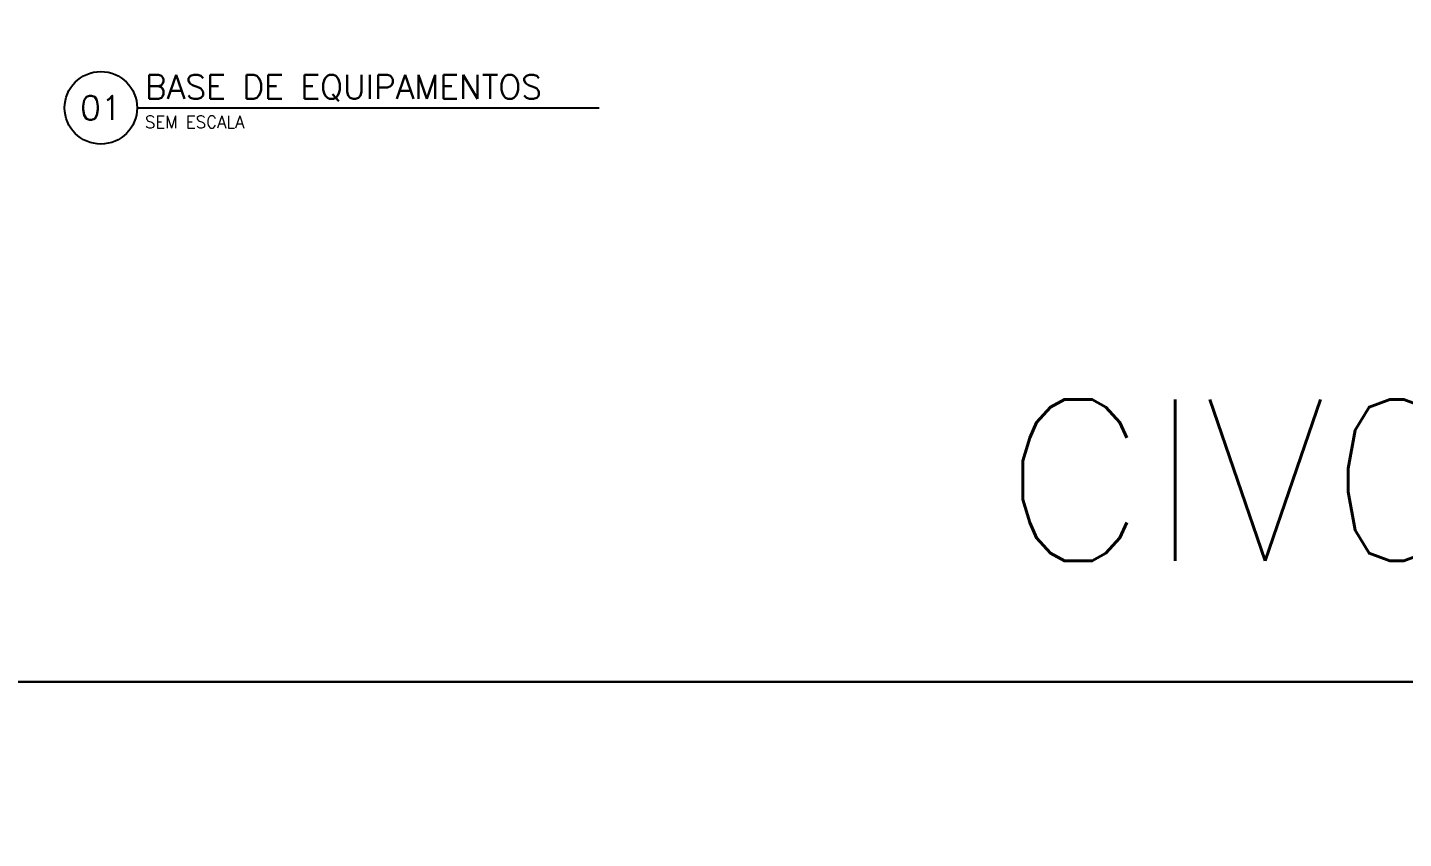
# Model space of a CAD drawing. Header units: inches. Extents: x -7660 to 802, y -193 to 3.
# Drawn here: x 375 to 395.43, y -159.16 to -147.11 of the extents above; entities that cross this region are included whole.
import ezdxf
from ezdxf.enums import TextEntityAlignment as Align

# ---------------------------------------------------------------- set-up
doc = ezdxf.new("R2010")
doc.units = ezdxf.units.IN
doc.header["$MEASUREMENT"] = 0
for name, color, linetype in [('Indic_Exec', 10, 'Continuous'), ('INDICACAO', 1, 'Continuous'), ('indicação', 7, 'Continuous'), ('Legenda', 2, 'Continuous')]:
    doc.layers.add(name, color=color, linetype=linetype)
doc.styles.add('ROMANS', font='romans.shx', dxfattribs={"height": 10})

# ---------------------------------------------------------------- blocks, each defined once
blk = doc.blocks.new('*U316')
at = {"color": 0}
blk.add_line((450, 0), (6182, 0), dxfattribs=at)
blk.add_circle((0, 0), 450, dxfattribs=at)
at = {"layer": 'Indic_Exec', "color": 4, "style": 'ROMANS'}
blk.add_attdef('TÍTULO', (547, 110), '', height=300, dxfattribs=at)
blk.add_attdef('00', text='', height=300, dxfattribs=at).set_placement((0, 0), align=Align.MIDDLE)
at = {"layer": 'Indic_Exec', "color": 2, "style": 'ROMANS'}
blk.add_attdef('ESCALA', (547, -251), '', height=150, dxfattribs=at)

msp = doc.modelspace()

# ---------------------------------------------------------------- linework, layer by layer
at = {"color": 3}
for points in [[(353.42924, -121.04888), (443.16814, -121.04888), (443.16814, -156.83345), (353.42924, -156.83345)], [(353.42924, -156.83345), (443.16814, -156.83345), (443.16814, -192.61801), (353.42924, -192.61801)]]:
    msp.add_lwpolyline(points, close=True, dxfattribs=at)

# ---------------------------------------------------------------- block references
at = {"layer": 'Legenda', "color": 5, "lineweight": 5}
ref = msp.add_blockref('*U316', (376.0864, -148.30319), dxfattribs=dict(at, xscale=0.001197206103386204, yscale=0.001197206103386204, zscale=0.001197206103386204))
ref.add_attrib('00', '01', dxfattribs={"layer": 'indicação', "color": 7, "height": 0.359162, "style": 'ROMANS'}).set_placement((376.0864, -148.30319), align=Align.MIDDLE)
ref.add_attrib('TÍTULO', 'BASE DE EQUIPAMENTOS ', (376.74113, -148.1709), dxfattribs={"layer": 'indicação', "color": 7, "height": 0.3591618, "style": 'ROMANS'})
ref.add_attrib('ESCALA', 'SEM ESCALA', (376.74113, -148.60373), dxfattribs={"layer": 'indicação', "color": 7, "height": 0.179581, "style": 'ROMANS'})

# ---------------------------------------------------------------- texts
at = {"layer": 'INDICACAO', "color": 8, "insert": (389.4699, -152.63568), "char_height": 2.4, "width": 19.4018247, "attachment_point": 1, "style": 'ROMANS'}
msp.add_mtext('CIV07', dxfattribs=at)

doc.saveas('drawing.dxf')
